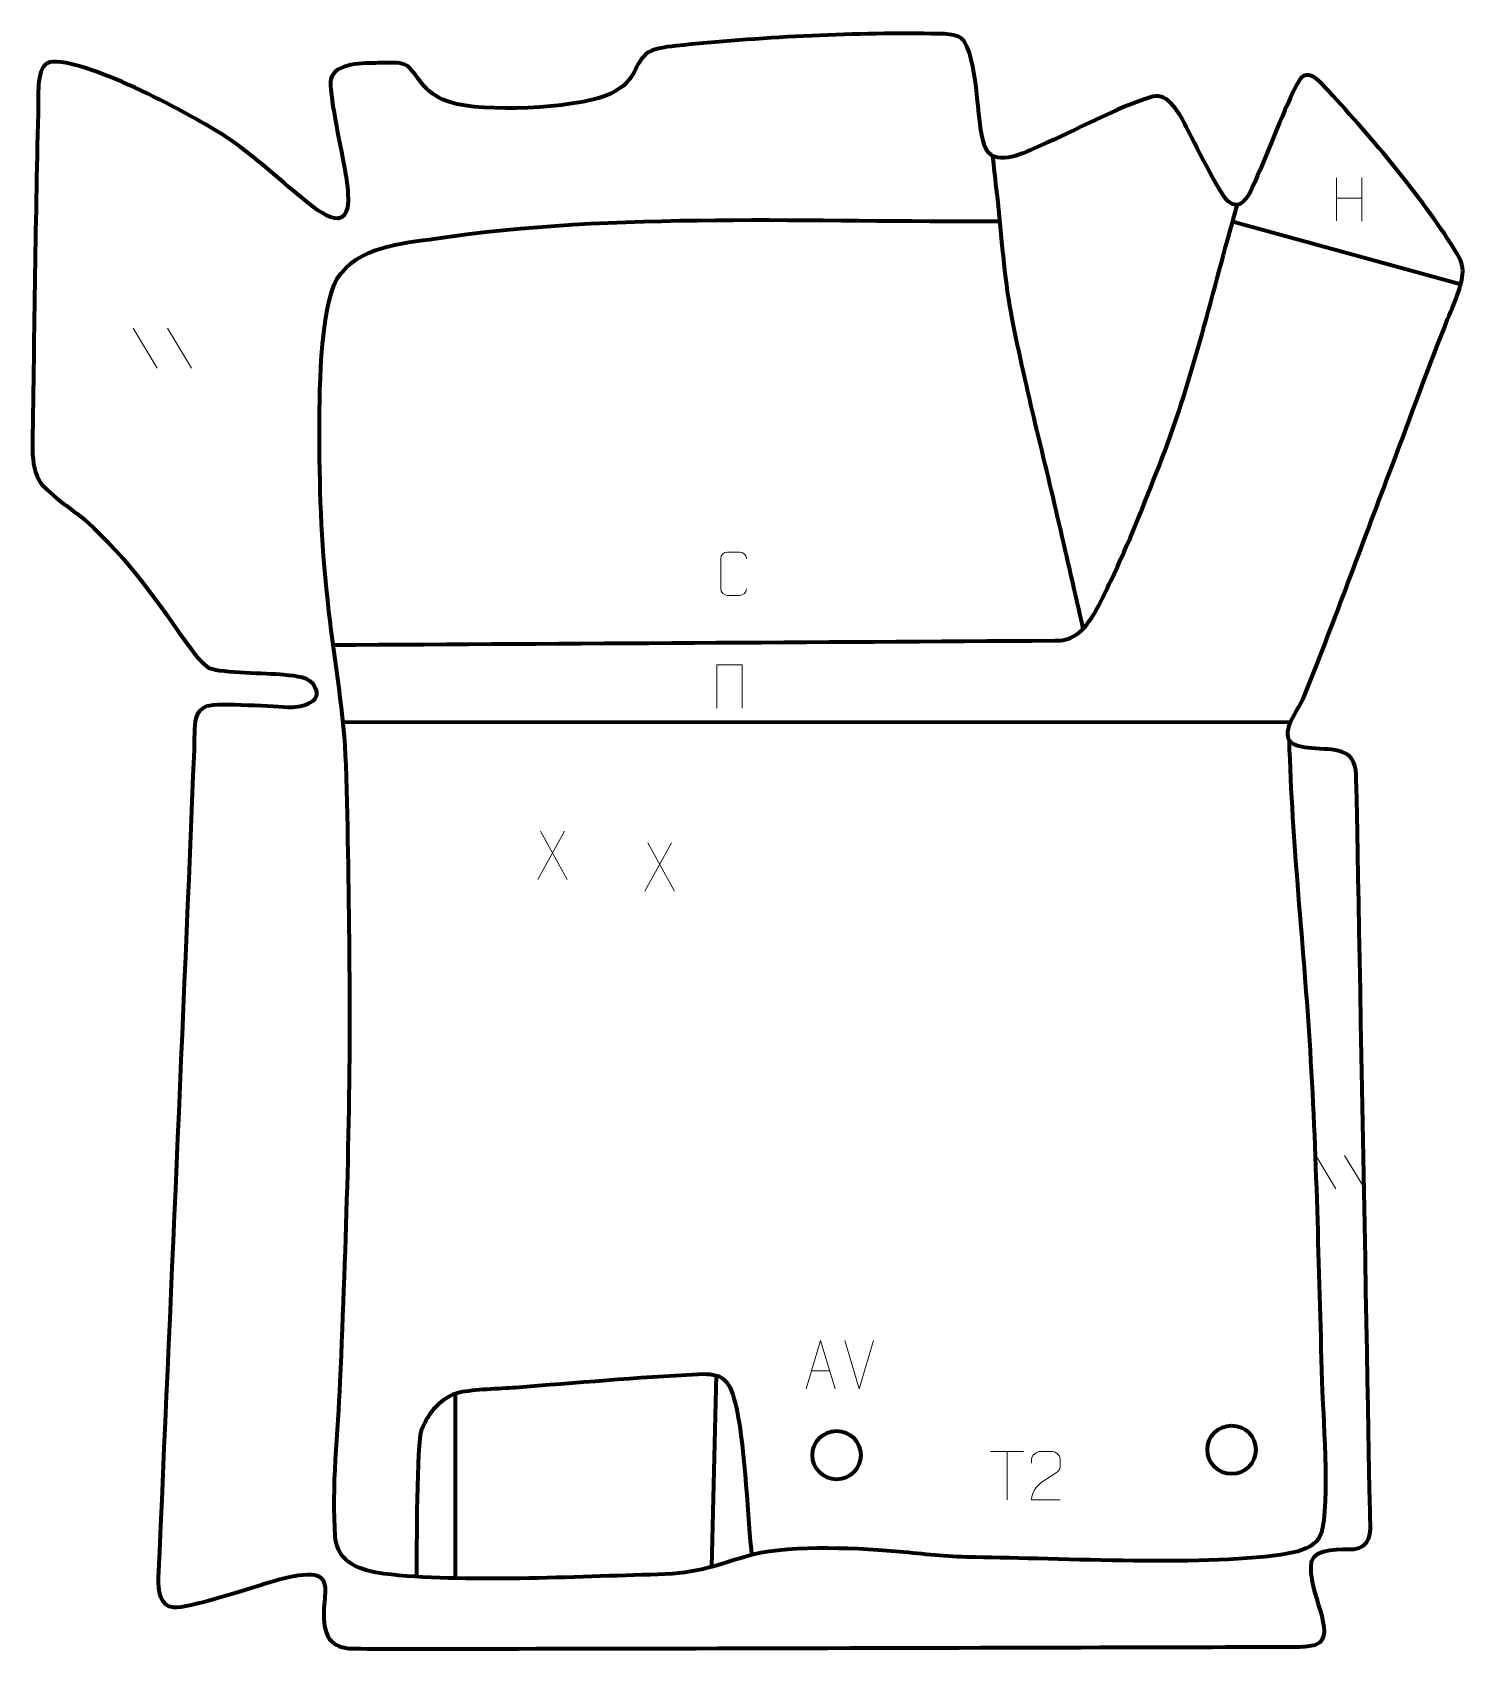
# Model space of a CAD drawing. Header units: millimetres. Extents: x 1099 to 1837, y -160 to 674.
import ezdxf

# ---------------------------------------------------------------- set-up
doc = ezdxf.new("R2010")
doc.units = ezdxf.units.MM
doc.header["$MEASUREMENT"] = 0
doc.layers.add('layer 2', color=7, linetype='Continuous')
doc.layers.add('layer 3', color=7, linetype='Continuous')

msp = doc.modelspace()

# ---------------------------------------------------------------- linework, layer by layer
at = {"layer": 'layer 2', "color": 142, "lineweight": 200}
for centre in [(1513.5797, -59.8177), (1717.4408, -57.0394)]:
    msp.add_ellipse(centre, major_axis=(0, 12.5), ratio=1, dxfattribs=at)
at = {"layer": 'layer 2', "color": 142, "lineweight": 158}
for points, knots in [([(1640.8803, 366.5124), (1636.6615, 384.9597), (1632.6887, 402.3994), (1628.4555, 420.8433), (1628.4555, 420.8433), (1620.2089, 456.7731), (1610.4657, 493.6324), (1603.6092, 529.7219), (1603.6092, 529.7219), (1600.1313, 548.0279), (1598.8691, 569.3211), (1596.7394, 588.146), (1596.7394, 588.146), (1595.9528, 595.0993), (1595.1662, 602.0525), (1594.3797, 609.0058), (1594.3797, 609.0058), (1594.3797, 609.0058), (1594.2112, 610.4958), (1594.2112, 610.4958)], [0, 0, 0, 0, 0.16666667, 0.16666667, 0.16666667, 0.16666667, 0.33333333, 0.33333333, 0.33333333, 0.33333333, 0.5, 0.5, 0.5, 0.5, 0.66666667, 0.66666667, 0.66666667, 0.66666667, 1, 1, 1, 1]), ([(1253.9377, 358.2156), (1377.9444, 358.8767), (1501.9447, 359.6619), (1625.9501, 360.4111), (1625.9501, 360.4111), (1630.8398, 360.4406), (1632.7342, 360.7123), (1637.4923, 363.6454), (1637.4923, 363.6454), (1644.7431, 368.1151), (1651.2969, 383.3733), (1655.0625, 391.1834), (1655.0625, 391.1834), (1664.4191, 410.5898), (1672.2378, 430.7981), (1680.1789, 450.8161), (1680.1789, 450.8161), (1696.1903, 491.1472), (1706.9244, 537.4313), (1718.7877, 579.4767), (1718.7877, 579.4767), (1719.1971, 580.9276), (1719.6064, 582.3785), (1720.0156, 583.8294), (1720.0156, 583.8294), (1720.0156, 583.8294), (1720.4247, 585.2803), (1720.4247, 585.2803)], [0, 0, 0, 0, 0.125, 0.125, 0.125, 0.125, 0.25, 0.25, 0.25, 0.25, 0.375, 0.375, 0.375, 0.375, 0.5, 0.5, 0.5, 0.5, 0.625, 0.625, 0.625, 0.625, 0.75, 0.75, 0.75, 0.75, 1, 1, 1, 1]), ([(1747.0822, 309.2446), (1748.5761, 256.2631), (1754.634, 202.524), (1757.9115, 149.1373), (1757.9115, 149.1373), (1761.515, 90.4419), (1762.299, 32.0593), (1764.2594, -26.9935), (1764.2594, -26.9935), (1764.7189, -40.8377), (1768.5947, -93.1502), (1762.6037, -102.4802), (1762.6037, -102.4802), (1759.6966, -107.0075), (1753.563, -109.381), (1746.535, -110.6188), (1746.535, -110.6188), (1707.6428, -117.4693), (1627.0757, -112.9249), (1585.3082, -112.5076), (1585.3082, -112.5076), (1572.7082, -112.3741), (1560.6898, -111.1379), (1548.1859, -109.8798), (1548.1859, -109.8798), (1526.8516, -107.7387), (1491.0406, -106.2552), (1470.4824, -111.0921), (1470.4824, -111.0921), (1450.3887, -116.7211), (1442.9617, -120.8704), (1421.2919, -121.4123), (1421.2919, -121.4123), (1379.6636, -122.4535), (1320.2236, -125.8035), (1279.9972, -121.063), (1279.9972, -121.063), (1268.251, -119.6783), (1255.9726, -115.393), (1254.8957, -101.8973), (1254.8957, -101.8973), (1252.9294, -77.2557), (1256.3626, -47.2608), (1257.4402, -21.9634), (1257.4402, -21.9634), (1260.53, 51.0931), (1262.9556, 119.7645), (1262.2864, 192.8293), (1262.2864, 192.8293), (1261.9702, 227.354), (1261.528, 261.856), (1260.4228, 296.3665), (1260.4228, 296.3665), (1259.5586, 321.9306), (1254.6198, 349.7736), (1251.6159, 375.4664), (1251.6159, 375.4664), (1247.9585, 406.7488), (1246.7631, 434.3564), (1246.7301, 465.5806), (1246.7301, 465.5806), (1246.6612, 485.2089), (1246.674, 530.4439), (1255.7589, 546.9684), (1255.7589, 546.9684), (1266.2702, 563.7916), (1289.1375, 565.3212), (1306.8644, 567.8913), (1306.8644, 567.8913), (1397.8699, 581.652), (1503.5428, 576.3158), (1597.192, 576.771)], [0, 0, 0, 0, 0.05263158, 0.05263158, 0.05263158, 0.05263158, 0.10526316, 0.10526316, 0.10526316, 0.10526316, 0.15789474, 0.15789474, 0.15789474, 0.15789474, 0.21052632, 0.21052632, 0.21052632, 0.21052632, 0.26315789, 0.26315789, 0.26315789, 0.26315789, 0.31578947, 0.31578947, 0.31578947, 0.31578947, 0.36842105, 0.36842105, 0.36842105, 0.36842105, 0.42105263, 0.42105263, 0.42105263, 0.42105263, 0.47368421, 0.47368421, 0.47368421, 0.47368421, 0.52631579, 0.52631579, 0.52631579, 0.52631579, 0.57894737, 0.57894737, 0.57894737, 0.57894737, 0.63157895, 0.63157895, 0.63157895, 0.63157895, 0.68421053, 0.68421053, 0.68421053, 0.68421053, 0.73684211, 0.73684211, 0.73684211, 0.73684211, 0.78947368, 0.78947368, 0.78947368, 0.78947368, 0.84210526, 0.84210526, 0.84210526, 0.84210526, 0.89473684, 0.89473684, 0.89473684, 0.89473684, 1, 1, 1, 1]), ([(1296.9551, -121.6674), (1297.0422, -109.8575), (1296.8705, -53.3454), (1299.5836, -46.489), (1299.5836, -46.489), (1303.0032, -37.8474), (1309.804, -29.5118), (1319.1391, -27.3647), (1319.1391, -27.3647), (1326.2835, -25.7215), (1339.8661, -25.4809), (1347.8596, -24.8557), (1347.8596, -24.8557), (1379.2962, -22.397), (1410.683, -19.6774), (1442.1785, -18.0266), (1442.1785, -18.0266), (1454.4945, -17.3892), (1458.0453, -20.4136), (1461.2424, -32.802), (1461.2424, -32.802), (1466.0162, -51.3007), (1467.3518, -87.8545), (1469.4506, -108.3409), (1469.4506, -108.3409), (1469.4506, -108.3409), (1469.757, -111.3323), (1469.757, -111.3323)], [0, 0, 0, 0, 0.125, 0.125, 0.125, 0.125, 0.25, 0.25, 0.25, 0.25, 0.375, 0.375, 0.375, 0.375, 0.5, 0.5, 0.5, 0.5, 0.625, 0.625, 0.625, 0.625, 0.75, 0.75, 0.75, 0.75, 1, 1, 1, 1])]:
    msp.add_open_spline(points, degree=3, knots=knots, dxfattribs=at)
at = {"layer": 'layer 2', "color": 250, "lineweight": 9}
for points in [[(1771.5898, 599.2247), (1771.5898, 599.2247), (1771.5898, 577.032), (1771.5898, 577.032)], [(1784.7055, 599.2247), (1784.7055, 599.2247), (1784.7055, 576.8744), (1784.7055, 576.8744)], [(1771.6073, 588.5823), (1771.6073, 588.5823), (1784.7055, 588.5823), (1784.7055, 588.5823)], [(1150.5652, 521.5835), (1150.5652, 521.5835), (1162.9295, 501.0392), (1162.9295, 501.0392)], [(1168.2951, 521.5835), (1168.2951, 521.5835), (1180.6594, 501.0392), (1180.6594, 501.0392)], [(1373.1435, 262.0896), (1373.1435, 262.0896), (1359.4029, 237.1938), (1359.4029, 237.1938)], [(1360.8575, 262.0896), (1360.8575, 262.0896), (1374.5981, 237.1361), (1374.5981, 237.1361)], [(1428.443, 256.0231), (1428.443, 256.0231), (1414.7024, 231.1273), (1414.7024, 231.1273)], [(1416.157, 256.0231), (1416.157, 256.0231), (1429.8976, 231.0696), (1429.8976, 231.0696)], [(1760.8302, 94.7764), (1760.8302, 94.7764), (1771.2284, 77.499), (1771.2284, 77.499)], [(1775.7408, 94.7764), (1775.7408, 94.7764), (1786.1389, 77.499), (1786.1389, 77.499)], [(1525.237, -25.5572), (1525.237, -25.5572), (1517.9152, -0.6036), (1517.9152, -0.6036)], [(1532.5589, -0.6036), (1532.5589, -0.6036), (1525.2371, -25.5572), (1525.2371, -25.5572)], [(1500.6001, -16.3005), (1500.6001, -16.3005), (1510.0958, -16.3005), (1510.0958, -16.3005)], [(1593.0579, -57.9902), (1593.0579, -57.9902), (1610.0451, -57.9902), (1610.0451, -57.9902)], [(1601.5517, -82.9202), (1601.5517, -82.9202), (1601.5517, -57.9667), (1601.5517, -57.9667)]]:
    msp.add_open_spline(points, degree=3, dxfattribs=at)
at = {"layer": 'layer 2', "color": 142, "lineweight": 158}
for points in [[(1718.634, 576.3742), (1718.634, 576.3742), (1835.6674, 544.2745), (1835.6674, 544.2745)], [(1258.3023, 318.4101), (1258.3023, 318.4101), (1747.8449, 318.4729), (1747.8449, 318.4729)], [(1451.3934, -18.3726), (1451.3934, -18.3726), (1449.0255, -117.369), (1449.0255, -117.369)], [(1316.6776, -27.8811), (1316.6776, -27.8811), (1316.6668, -123.3523), (1316.6668, -123.3523)]]:
    msp.add_open_spline(points, degree=3, dxfattribs=at)
at = {"layer": 'layer 2', "color": 250, "lineweight": 9}
for points, knots in [([(1467.1056, 387.1515), (1466.9804, 385.0705), (1465.4782, 383.7453), (1463.5545, 383.7356), (1463.5545, 383.7356), (1461.4659, 383.7359), (1459.3773, 383.7359), (1457.289, 383.7356), (1457.289, 383.7356), (1455.5648, 383.6412), (1453.7984, 385.3291), (1453.8084, 387.1359), (1453.8084, 387.1359), (1453.8088, 392.3041), (1453.8088, 397.4718), (1453.8084, 402.6392), (1453.8084, 402.6392), (1453.8122, 404.5543), (1455.3767, 406.0942), (1457.3046, 406.0821), (1457.3046, 406.0821), (1459.3876, 406.0821), (1461.4711, 406.0821), (1463.5545, 406.0821), (1463.5545, 406.0821), (1465.298, 406.1139), (1467.0817, 404.778), (1467.1056, 402.5946)], [0, 0, 0, 0, 0.125, 0.125, 0.125, 0.125, 0.25, 0.25, 0.25, 0.25, 0.375, 0.375, 0.375, 0.375, 0.5, 0.5, 0.5, 0.5, 0.625, 0.625, 0.625, 0.625, 0.75, 0.75, 0.75, 0.75, 1, 1, 1, 1]), ([(1451.7811, 325.5237), (1451.7811, 325.5237), (1451.7811, 347.874), (1451.7811, 347.874), (1451.7811, 347.874), (1451.7811, 347.874), (1464.8994, 347.874), (1464.8994, 347.874), (1464.8994, 347.874), (1464.8994, 347.874), (1464.8994, 325.5237), (1464.8994, 325.5237)], [0, 0, 0, 0, 0.25, 0.25, 0.25, 0.25, 0.5, 0.5, 0.5, 0.5, 1, 1, 1, 1]), ([(1497.8775, -25.5499), (1497.8775, -25.5499), (1505.2485, -0.5964), (1505.2485, -0.5964), (1505.2485, -0.5964), (1505.2485, -0.5964), (1512.8184, -25.5499), (1512.8184, -25.5499)], [0, 0, 0, 0, 0.33333333, 0.33333333, 0.33333333, 0.33333333, 1, 1, 1, 1]), ([(1628.923, -82.9306), (1624.0086, -82.9303), (1619.0942, -82.9303), (1614.1801, -82.9306), (1614.1801, -82.9306), (1614.1801, -72.9983), (1628.8311, -70.3571), (1628.923, -66.0468), (1628.923, -66.0468), (1628.9227, -64.6227), (1628.9227, -63.199), (1628.923, -61.7757), (1628.923, -61.7757), (1628.9061, -59.6986), (1626.7833, -57.9738), (1625.1123, -57.9565), (1625.1123, -57.9565), (1623.0391, -57.9569), (1620.9662, -57.9569), (1618.8938, -57.9565), (1618.8938, -57.9565), (1617.0717, -57.94), (1614.247, -59.7321), (1614.1801, -61.8257), (1614.1801, -61.8257), (1614.1801, -61.8257), (1614.1801, -63.8805), (1614.1801, -63.8805)], [0, 0, 0, 0, 0.125, 0.125, 0.125, 0.125, 0.25, 0.25, 0.25, 0.25, 0.375, 0.375, 0.375, 0.375, 0.5, 0.5, 0.5, 0.5, 0.625, 0.625, 0.625, 0.625, 0.75, 0.75, 0.75, 0.75, 1, 1, 1, 1])]:
    msp.add_open_spline(points, degree=3, knots=knots, dxfattribs=at)
at = {"layer": 'layer 3', "color": 242, "lineweight": 158}
msp.add_open_spline([(1788.9693, -92.5976), (1789.4852, -100.0434), (1788.9042, -107.5015), (1780.4529, -108.2795), (1780.4529, -108.2795), (1774.1344, -108.5463), (1761.0031, -107.3665), (1758.7375, -114.6135), (1758.7375, -114.6135), (1756.0563, -129.9131), (1772.6817, -152.6225), (1761.2813, -157.3499), (1761.2813, -157.3499), (1759.3955, -158.1319), (1756.2955, -158.5172), (1752.6964, -158.6768), (1752.6964, -158.6768), (1752.6964, -158.6768), (1266.6925, -160.1763), (1261.9209, -159.562), (1261.9209, -159.562), (1257.1493, -158.9477), (1252.9401, -157.2843), (1251.0774, -153.3076), (1251.0774, -153.3076), (1242.2722, -134.5087), (1266.5904, -111.004), (1217.9828, -126.3016), (1217.9828, -126.3016), (1209.2917, -129.0369), (1179.0584, -138.7377), (1171.5065, -138.3189), (1171.5065, -138.3189), (1164.1286, -137.4112), (1163.2205, -129.9167), (1163.5322, -122.7964), (1163.5322, -122.7964), (1169.763, 19.4978), (1176.2159, 161.6959), (1181.9621, 304.0262), (1181.9621, 304.0262), (1182.0301, 306.1468), (1182.0857, 308.263), (1182.1281, 310.3843), (1182.1281, 310.3843), (1182.1281, 310.3843), (1182.1529, 312.5222), (1182.1529, 312.5222), (1182.1529, 312.5222), (1182.2162, 317.9845), (1182.3714, 324.446), (1188.5338, 326.5036), (1188.5338, 326.5036), (1194.6113, 328.5329), (1224.5778, 325.9973), (1231.8935, 325.9156), (1231.8935, 325.9156), (1237.3734, 325.8544), (1248.8637, 328.4688), (1243.9929, 337.1287), (1243.9929, 337.1287), (1241.3683, 341.7951), (1235.5054, 342.1247), (1228.187, 342.9087), (1228.187, 342.9087), (1219.0739, 343.7989), (1196.8504, 343.598), (1189.7664, 346.2641), (1189.7664, 346.2641), (1186.1106, 348.5173), (1183.1506, 352.4276), (1180.6087, 355.8301), (1180.6087, 355.8301), (1162.558, 380.8086), (1149.4752, 401.3451), (1125.6747, 422.6503), (1125.6747, 422.6503), (1119.2565, 428.1155), (1105.5571, 436.7499), (1101.8348, 443.3999), (1101.8348, 443.3999), (1099.2045, 448.0992), (1098.5288, 454.6213), (1098.5837, 461.416), (1098.5837, 461.416), (1099.4522, 520.2207), (1100.1645, 579.1921), (1101.6109, 637.9717), (1101.6109, 637.9717), (1101.7493, 643.596), (1100.3953, 659.0006), (1109.2654, 659.0823), (1109.2654, 659.0823), (1129.6417, 659.2698), (1180.3339, 632.0318), (1198.4017, 620.3098), (1198.4017, 620.3098), (1212.0544, 611.2542), (1222.8646, 600.9872), (1235.4, 590.7226), (1235.4, 590.7226), (1244.4565, 583.1902), (1263.0819, 566.3568), (1261.389, 591.3613), (1261.389, 591.3613), (1261.0926, 595.0598), (1260.5836, 598.5824), (1259.9785, 602.2412), (1259.9785, 602.2412), (1258.2896, 612.4538), (1252.1026, 639.999), (1252.3849, 648.4955), (1252.3849, 648.4955), (1252.3849, 648.4955), (1252.5881, 649.9994), (1252.5881, 649.9994), (1252.5881, 649.9994), (1254.4429, 658.7472), (1270.0235, 658.2219), (1276.9474, 658.4157), (1276.9474, 658.4157), (1294.3778, 658.9035), (1290.5726, 658.5641), (1300.655, 646.6614), (1300.655, 646.6614), (1304.627, 642.3008), (1308.4995, 639.9568), (1314.1002, 638.1154), (1314.1002, 638.1154), (1331.6581, 632.731), (1377.0848, 634.878), (1394.2824, 641.5055), (1394.2824, 641.5055), (1410.9557, 647.931), (1407.905, 656.6316), (1415.3368, 663.0572), (1415.3368, 663.0572), (1418.1309, 665.473), (1424.5664, 666.6212), (1430.7572, 667.2524), (1430.7572, 667.2524), (1472.916, 671.5515), (1520.2229, 674.21), (1562.4097, 673.5242), (1562.4097, 673.5242), (1566.885, 673.4514), (1576.8012, 673.9697), (1579.4404, 669.639), (1579.4404, 669.639), (1587.786, 655.9447), (1585.2426, 623.8188), (1590.989, 613.4988), (1590.989, 613.4988), (1596.5778, 604.6857), (1611.1111, 612.4411), (1618.4739, 615.5886), (1618.4739, 615.5886), (1637.1197, 623.5596), (1658.1351, 635.6456), (1676.77, 641.05), (1676.77, 641.05), (1684.8811, 643.4023), (1691.1325, 631.2925), (1694.0226, 625.5375), (1694.0226, 625.5375), (1697.2409, 619.1428), (1711.8183, 589.9246), (1715.6885, 586.9043), (1715.6885, 586.9043), (1721.8933, 582.062), (1725.6134, 588.8217), (1727.8583, 593.6696), (1727.8583, 593.6696), (1735.9845, 611.2177), (1742.4336, 629.829), (1751.0648, 647.236), (1751.0648, 647.236), (1755.4684, 656.0103), (1760.3185, 651.5893), (1765.3944, 646.1233), (1765.3944, 646.1233), (1788.2314, 621.5311), (1812.5542, 593.066), (1830.7336, 564.9074), (1830.7336, 564.9074), (1835.6985, 557.1706), (1837.2081, 554.5971), (1836.645, 549.2843), (1836.645, 549.2843), (1835.8896, 542.1577), (1831.4815, 532.5553), (1827.4157, 522.364), (1827.4157, 522.364), (1817.5179, 497.4583), (1808.3577, 471.756), (1798.7821, 446.6311), (1798.7821, 446.6311), (1784.5801, 409.3438), (1770.8624, 371.6348), (1756.1331, 334.5807), (1756.1331, 334.5807), (1753.3836, 327.664), (1751.0841, 324.6319), (1747.8449, 318.4729), (1747.8449, 318.4729), (1744.0023, 307.7689), (1748.3449, 305.8233), (1758.9115, 304.8714), (1758.9115, 304.8714), (1769.9666, 303.8755), (1781.2117, 305.6031), (1781.7071, 291.1618), (1781.7071, 291.1618), (1782.2025, 276.7205), (1788.9693, -92.5976), (1788.9693, -92.5976)], degree=3, knots=[0, 0, 0, 0, 0.01818182, 0.01818182, 0.01818182, 0.01818182, 0.03636364, 0.03636364, 0.03636364, 0.03636364, 0.05454545, 0.05454545, 0.05454545, 0.05454545, 0.07272727, 0.07272727, 0.07272727, 0.07272727, 0.09090909, 0.09090909, 0.09090909, 0.09090909, 0.10909091, 0.10909091, 0.10909091, 0.10909091, 0.12727273, 0.12727273, 0.12727273, 0.12727273, 0.14545455, 0.14545455, 0.14545455, 0.14545455, 0.16363636, 0.16363636, 0.16363636, 0.16363636, 0.18181818, 0.18181818, 0.18181818, 0.18181818, 0.2, 0.2, 0.2, 0.2, 0.21818182, 0.21818182, 0.21818182, 0.21818182, 0.23636364, 0.23636364, 0.23636364, 0.23636364, 0.25454545, 0.25454545, 0.25454545, 0.25454545, 0.27272727, 0.27272727, 0.27272727, 0.27272727, 0.29090909, 0.29090909, 0.29090909, 0.29090909, 0.30909091, 0.30909091, 0.30909091, 0.30909091, 0.32727273, 0.32727273, 0.32727273, 0.32727273, 0.34545455, 0.34545455, 0.34545455, 0.34545455, 0.36363636, 0.36363636, 0.36363636, 0.36363636, 0.38181818, 0.38181818, 0.38181818, 0.38181818, 0.4, 0.4, 0.4, 0.4, 0.41818182, 0.41818182, 0.41818182, 0.41818182, 0.43636364, 0.43636364, 0.43636364, 0.43636364, 0.45454545, 0.45454545, 0.45454545, 0.45454545, 0.47272727, 0.47272727, 0.47272727, 0.47272727, 0.49090909, 0.49090909, 0.49090909, 0.49090909, 0.50909091, 0.50909091, 0.50909091, 0.50909091, 0.52727273, 0.52727273, 0.52727273, 0.52727273, 0.54545455, 0.54545455, 0.54545455, 0.54545455, 0.56363636, 0.56363636, 0.56363636, 0.56363636, 0.58181818, 0.58181818, 0.58181818, 0.58181818, 0.6, 0.6, 0.6, 0.6, 0.61818182, 0.61818182, 0.61818182, 0.61818182, 0.63636364, 0.63636364, 0.63636364, 0.63636364, 0.65454545, 0.65454545, 0.65454545, 0.65454545, 0.67272727, 0.67272727, 0.67272727, 0.67272727, 0.69090909, 0.69090909, 0.69090909, 0.69090909, 0.70909091, 0.70909091, 0.70909091, 0.70909091, 0.72727273, 0.72727273, 0.72727273, 0.72727273, 0.74545455, 0.74545455, 0.74545455, 0.74545455, 0.76363636, 0.76363636, 0.76363636, 0.76363636, 0.78181818, 0.78181818, 0.78181818, 0.78181818, 0.8, 0.8, 0.8, 0.8, 0.81818182, 0.81818182, 0.81818182, 0.81818182, 0.83636364, 0.83636364, 0.83636364, 0.83636364, 0.85454545, 0.85454545, 0.85454545, 0.85454545, 0.87272727, 0.87272727, 0.87272727, 0.87272727, 0.89090909, 0.89090909, 0.89090909, 0.89090909, 0.90909091, 0.90909091, 0.90909091, 0.90909091, 0.92727273, 0.92727273, 0.92727273, 0.92727273, 0.94545455, 0.94545455, 0.94545455, 0.94545455, 0.96363636, 0.96363636, 0.96363636, 0.96363636, 1, 1, 1, 1], dxfattribs=at)

doc.saveas('drawing.dxf')
